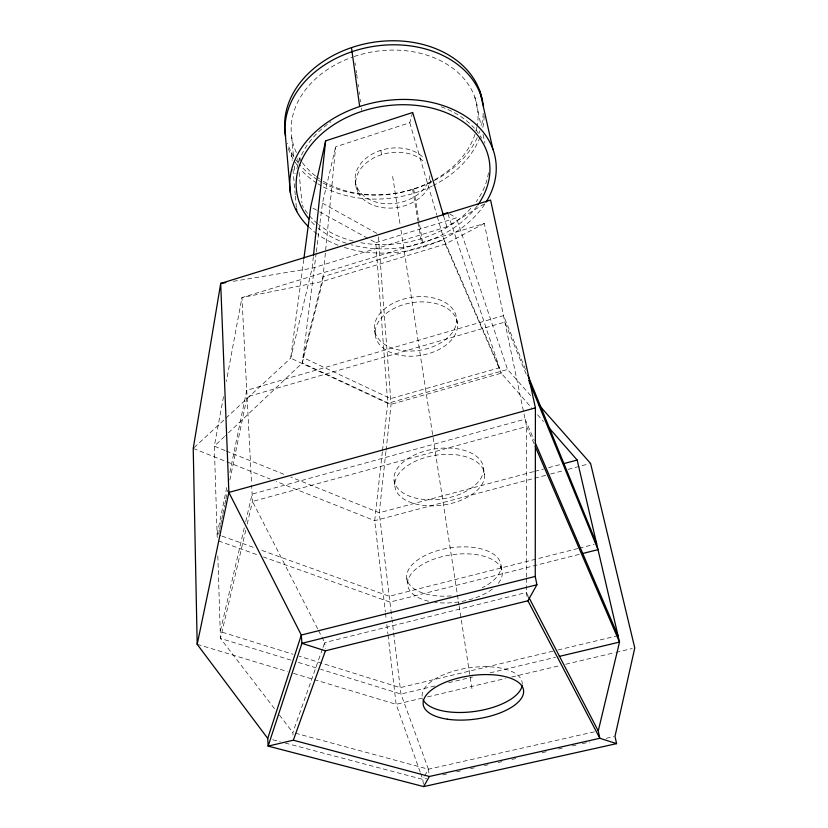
<?xml version="1.0" encoding="UTF-8"?>
<svg xmlns="http://www.w3.org/2000/svg" width="828" height="828" viewBox="0 0 828 828"><rect width="100%" height="100%" fill="white"/><g stroke="black" fill="none" stroke-linecap="round" stroke-linejoin="round"><path stroke-width="0.62" stroke-dasharray="4.14 3.1" d="M526.37 578.358L526.339 592.517L527.239 597.236M526.37 577.075L526.639 426.524L484.308 223.477L241.942 297.583L226.354 381.418M412.675 112.484L409.777 122.72L335.671 146.784L322.62 281.416L302.303 362.985L225.547 435.569M313.346 256.628L312.115 268.21L290.711 358.151L225.402 418.626M385.941 451.529L379.265 512.749L391.934 618.702M386.086 450.256L391.085 404.333L378.313 235.442M382.36 451.788L374.701 520.677L385.33 611.861M382.505 450.515L387.752 403.319L375.798 242.697L369.071 238.992M316.192 252.933L302.303 362.985L391.085 404.333L501.261 373.221L532.476 408.918M316.348 251.66L322.465 203.202L335.671 146.784M303.772 259.464L290.711 358.151L387.752 403.319L507.543 369.443L530.655 395.608M223.519 396.653L214.317 446.188L217.329 540.508M226.737 487.578L217.133 534.329L220.766 535.633M229.863 472.426L246.734 390.298L503.517 315.582L525.946 370.54M218.633 534.205L219.42 530.427M219.679 529.164L220.465 525.387M220.724 524.124L221.511 520.346M221.769 519.084L222.546 515.306M222.815 514.043L224.636 505.225M224.895 503.962L225.682 500.184M225.94 498.922L227.772 490.104M229.853 480.023L247.075 396.85L504.873 322.102L526.815 375.715M244.281 527.84L220.248 631.578L292.957 654.234M245.73 521.599L252.105 494.099L525.107 419.165L534.246 440.455M245.73 530.355L220.465 638.409L275.527 710M247.199 524.072L252.488 501.457L251.64 485.146M293.009 735.067L292.843 732.501L322.558 648.676M322.992 647.465L324.721 642.6L318.252 629.984M423.377 784.199L422.777 779.386L424.029 777.119M424.65 775.991L428.418 769.212L597.009 731.238M224.605 436.449L214.317 446.188L225.071 450.535M194.166 447.544L224.46 419.496M233.392 281.323L312.115 268.21L446.861 226.841L486.202 202.725M484.308 223.477L445.309 244.063L322.62 281.416L241.942 297.583L251.577 483.862M375.798 242.697L456.352 217.899L507.543 369.443M533.615 471.649L379.265 512.749L290.814 477.063M534.857 471.318L543.572 469M548.55 467.675L561.001 464.363M545.652 475.334L374.701 520.677L276.148 481.441M550.651 474.009L563.123 470.697M568.122 469.372L589.329 463.752M577.913 548.529L389.253 596.264L260.768 550.03M579.165 548.208L594.152 544.41M579.217 554.377L389.957 602.101L263.521 556.996M552.918 651.181L400.183 687.633L299.125 656.149M557.927 649.99L616.767 635.945M434.866 685.977L400.949 694.03L320.591 669.272M448.683 682.686L472.55 677.014M490.135 672.833L555.453 657.318M422.487 698.087L396.115 704.317L314.568 679.716M427.517 696.907L505.39 678.505M511.673 677.014L559.407 665.743M565.69 664.263L614.676 652.681M615.939 652.392L632.271 648.531M285.225 743.047L422.777 779.386L426.544 778.548M442.876 774.884L446.644 774.045M456.694 771.789L460.461 770.951M470.511 768.705L474.278 767.856M484.328 765.61L488.106 764.761M498.156 762.516L501.923 761.667M511.973 759.421L515.74 758.572M542.123 752.673L547.153 751.545M558.455 749.019L562.222 748.17M572.272 745.924L576.04 745.076M582.322 743.668L589.867 741.981M606.199 738.328L613.734 736.641M272.722 739.746L280.226 741.722M295.327 733.173L428.418 769.212L429.039 774.056M197.188 644.308L287.378 671.518M293.557 673.381L313.326 679.343M290.928 660.123L220.465 638.409L217.743 553.332M298.349 662.41L319.36 668.889M218.551 540.943L258.667 555.257M221.987 536.068L254.713 547.846M193.224 448.424L225.671 461.341M226.872 461.817L270.135 479.05M226.261 451.012L286.033 475.127M312.974 208.149L318.583 211.233M319.701 211.854L367.942 238.381M322.465 203.202L377.102 233.537M449.759 214.017L456.352 217.899M537.538 414.704L543.437 421.462M279.46 715.113L292.843 732.501M528.129 595.953L526.339 592.517L324.721 642.6L325.207 648.469M317.673 628.835L252.488 501.457L526.639 426.524L534.298 444.294M428.418 769.212L400.949 694.03L392.089 619.975M420.189 772.12L396.115 704.317L388.021 634.972M420.624 773.331L422.777 779.386M447.979 213.945L501.261 373.221L445.309 244.063L437.194 216.356M443.56 215.777L446.861 226.841M409.777 122.72L436.832 215.125M474.796 97.062L481.109 125.711M483.024 134.436L484.949 143.161M456.601 318.728A41.41 26.775 -8.9 0 1 396.819 349.54A41.41 26.775 -8.9 0 1 393.186 303.224A41.41 26.775 -8.9 0 1 456.601 318.728L457.542 323.934A41.545 26.734 -8.9 0 1 397.554 354.726A41.545 26.734 -8.9 0 1 393.942 308.482A41.545 26.734 -8.9 0 1 457.542 323.934M483.542 468.544A45.136 25.275 -8.5 0 1 417.581 498.497A45.136 25.275 -8.5 0 1 415.19 454.644A45.136 25.275 -8.5 0 1 483.542 468.544L484.649 474.723A45.292 25.202 -8.5 0 1 418.44 504.635A45.292 25.202 -8.5 0 1 416.091 460.917A45.292 25.202 -8.5 0 1 484.649 474.723M501.064 565.907L502.296 572.769M413.679 189.126L423.346 246.961M412.634 189.219L417.923 221.024M418.13 222.287L421.597 243.111M392.669 176.436L400.183 224.999M400.98 230.112L458.929 604.606M459.126 605.879L470.004 676.176M470.2 677.449L472.188 690.231M380.87 150.344L381.522 154.691M355.046 62.814L355.409 65.34M356.112 70.38L356.464 72.905M356.64 74.168L357.354 79.219M358.058 84.259L358.421 86.785M359.124 91.825L359.476 94.351M360.19 99.401L360.542 101.916M361.412 108.054L361.712 110.238M357.189 187.687L357.758 192.024M355.222 180.752L355.781 185.099M374.618 330.186L375.291 335.423M394.128 480.54L394.935 486.76M406.827 578.42L407.728 585.313M385.475 613.144L386.231 619.561M386.831 624.705L387.877 633.689M297.79 158.541L298.142 162.319M299.084 172.4L301.92 202.632M291.694 137.044L293.65 158.51M294.333 166.086L295.027 173.663M291.435 152.538L292.149 160.415M292.946 169.326L295.234 194.797M295.348 196.07L296.372 207.528M483.21 113.364A99.94 76.362 -9.9 0 1 481.368 125.908M479.929 130.824A99.94 76.362 -9.9 0 1 479.112 133.101M477.228 137.645A99.94 76.362 -9.9 0 1 432.713 181.384M431.585 181.953A99.94 76.362 -9.9 0 1 322.91 182.926M320.767 181.746A99.94 76.362 -9.9 0 1 318.542 180.452M317.445 179.769A99.94 76.362 -9.9 0 1 299.229 164.12M298.411 163.116A99.94 76.362 -9.9 0 1 294.633 157.951M293.94 156.885A99.94 76.362 -9.9 0 1 287.544 143.358M484.142 116.117A100.219 76.342 -9.9 0 1 482.548 128.661M479.981 137.096A100.219 76.342 -9.9 0 1 433.437 185.368M432.299 185.938A100.219 76.342 -9.9 0 1 322.268 186.372M321.202 185.782A100.219 76.342 -9.9 0 1 317.869 183.806M316.782 183.112A100.219 76.342 -9.9 0 1 300.45 169.14M297.211 165.134A100.219 76.342 -9.9 0 1 293.65 159.866M293.009 158.779A100.219 76.342 -9.9 0 1 287.906 147.415M484.67 204.34A103.935 75.917 -9.6 0 1 343.91 247.303M338.031 245.223A103.935 75.917 -9.6 0 1 318.107 234.686M317.062 233.941A103.935 75.917 -9.6 0 1 309.279 227.493M477.145 205.903A97.538 71.229 -9.6 0 1 351.32 244.757M346.28 243.225A97.538 71.229 -9.6 0 1 318.024 228.011M314.298 224.709A97.538 71.229 -9.6 0 1 310.655 220.952M488.437 172.814A97.259 71.27 -9.6 0 1 476.255 201.618M470.811 208.335A97.259 71.27 -9.6 0 1 358.151 242.211M353.204 241.083A97.259 71.27 -9.6 0 1 318.563 224.481M317.579 223.684A97.259 71.27 -9.6 0 1 302.148 205.147M296.91 168.664A97.259 71.27 -9.6 0 1 330.879 121.882M441.169 106.812A97.259 71.27 -9.6 0 1 474.361 128.205M475.924 130.017A97.259 71.27 -9.6 0 1 481.658 138.172M354.167 56.511A94.05 71.632 -9.9 0 1 477.207 125.618M476.969 126.87A94.05 71.632 -9.9 0 1 475.396 133.08M475.003 134.302A94.05 71.632 -9.9 0 1 434.835 179.645M431.543 181.425A94.05 71.632 -9.9 0 1 320.56 179.583M319.494 178.879A94.05 71.632 -9.9 0 1 316.379 176.643M315.364 175.878A94.05 71.632 -9.9 0 1 302.096 162.288M301.361 161.243A94.05 71.632 -9.9 0 1 298.639 156.958M296.331 152.528A94.05 71.632 -9.9 0 1 352.956 56.925M429.939 175.753A37.746 27.624 -9.6 0 1 377.837 202.529A37.746 27.624 -9.6 0 1 364.185 159.907A37.746 27.624 -9.6 0 1 424.474 158.697M422.125 696.172A50.487 21.994 -8.1 0 1 471.681 667.492A50.487 21.994 -8.1 0 1 522.24 684.29M451.312 595.901A47.558 23.95 -8.3 0 1 409.487 568.132A47.558 23.95 -8.3 0 1 481.948 549.067A47.558 23.95 -8.3 0 1 482.155 587.776M428.552 601.221A47.724 23.846 -8.3 0 1 414.145 570.627A47.724 23.846 -8.3 0 1 476.535 554.656A47.724 23.846 -8.3 0 1 498.301 583.357M492.318 589.101A47.724 23.846 -8.3 0 1 434.979 602.36M430.705 180.069A37.85 27.603 -9.6 0 1 378.448 206.855A37.85 27.603 -9.6 0 1 364.786 164.254A37.85 27.603 -9.6 0 1 425.24 163.023M323.075 276.687L302.996 357.51L390.661 398.599L499.439 367.787L444.046 239.768L323.075 276.687"/><path stroke-width="1.24" d="M225.775 282.596L220.693 283.445L228.87 492.412L301.309 635.045L301.909 643.335L325.414 650.818L527.912 600.776L536.896 584.775L535.25 576.443L535.405 407.883L490.58 200.045L220.693 283.445L193.224 448.424L197.188 644.308L267.723 738.421L268.127 746.111L423.677 786.6L616.591 743.637L614.987 736.361L634.776 647.941L590.581 463.421L539.214 405.296M313.481 255.345L325.632 140.863L412.675 112.484L443.56 215.777M303.948 258.181L310.728 206.917L325.632 140.863M197.188 644.308L228.87 492.412L535.405 407.883M616.591 743.637L599.824 738.286L598.261 730.958L619.52 642.093L577.178 460.057L548.498 427.248M267.723 738.421L301.309 635.045L535.25 576.443M536.896 584.775L301.909 643.335L268.127 746.111L293.34 740.201L325.414 650.818M423.677 786.6L429.349 776.488L599.824 738.286L527.912 600.776M442.701 214.224L447.565 212.724M563.485 463.701L577.178 460.057M582.974 553.435L598.013 549.637L528.771 380.476M559.221 656.418L619.52 642.093L535.323 446.665M293.34 740.201L429.349 776.488M528.719 597.091L598.261 730.958M535.261 442.825L618.019 635.645M527.891 375.322L596.657 543.779M479.857 91.121L492.908 149.237M351.476 47.631L359.683 106.522M296.486 208.801L296.714 211.347M290.359 192.645L285.608 137.748A100.219 76.342 -9.9 0 1 373.304 46.43A100.219 76.342 -9.9 0 1 483.521 106.129M285.67 136.123A99.94 76.362 -9.9 0 1 368.636 43.097A99.94 76.362 -9.9 0 1 481.937 98.408M308.347 226.593A103.935 75.917 -9.6 0 1 320.322 127.615A103.935 75.917 -9.6 0 1 452.926 109.399A103.935 75.917 -9.6 0 1 486.046 202.187M308.958 218.975A97.538 71.229 -9.6 0 1 392.234 105.177A97.538 71.229 -9.6 0 1 477.891 204.858M522.126 685.46A50.487 21.994 -8.1 0 1 475.272 711.366A50.487 21.994 -8.1 0 1 423.036 699.515M447.368 719.19A50.684 21.849 -8.1 0 0 523.627 692.022A50.684 21.849 -8.1 0 0 449.107 680.854A50.684 21.849 -8.1 0 0 447.368 719.19"/></g></svg>
